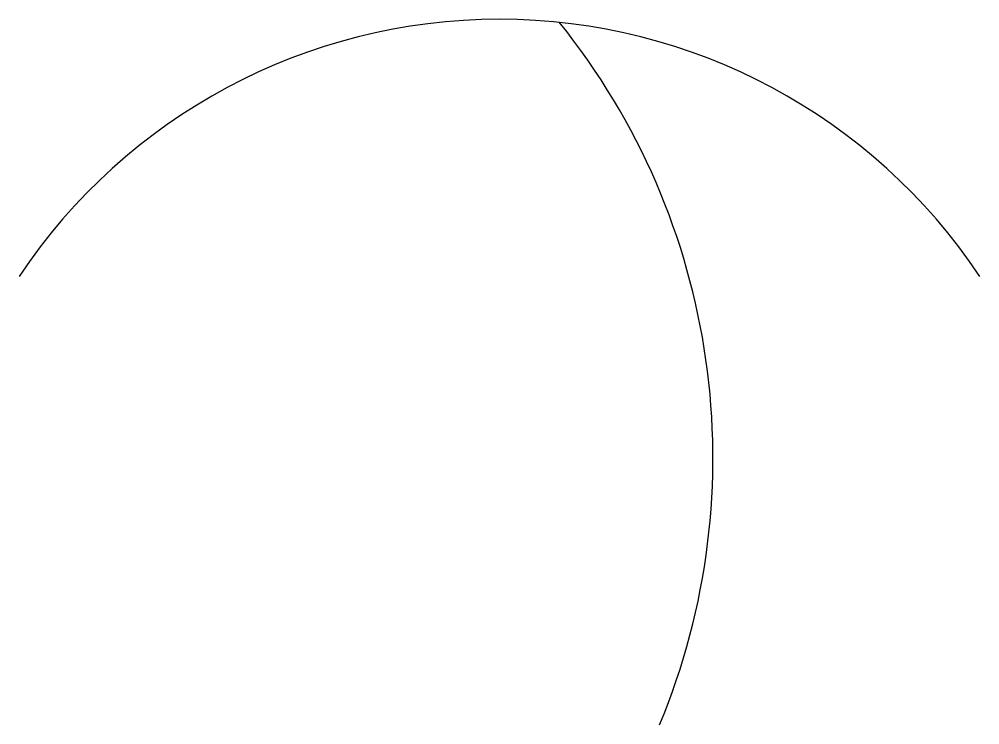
# Model space of a CAD drawing. Header units: millimetres. Extents: x 15 to 30, y 5 to 16.
import ezdxf

# ---------------------------------------------------------------- set-up
doc = ezdxf.new("R2010")
doc.units = ezdxf.units.MM
doc.layers.get('0').update_dxf_attribs({"lineweight": 25})

msp = doc.modelspace()

# ---------------------------------------------------------------- linework, layer by layer
for centre, radius, start, end in [((22.5, 7), 9.014, 33.6901, 146.3099), ((15, 9.167), 10.833, 337.3801, 38.8709)]:
    msp.add_arc(centre, radius, start, end)

doc.saveas('drawing.dxf')
